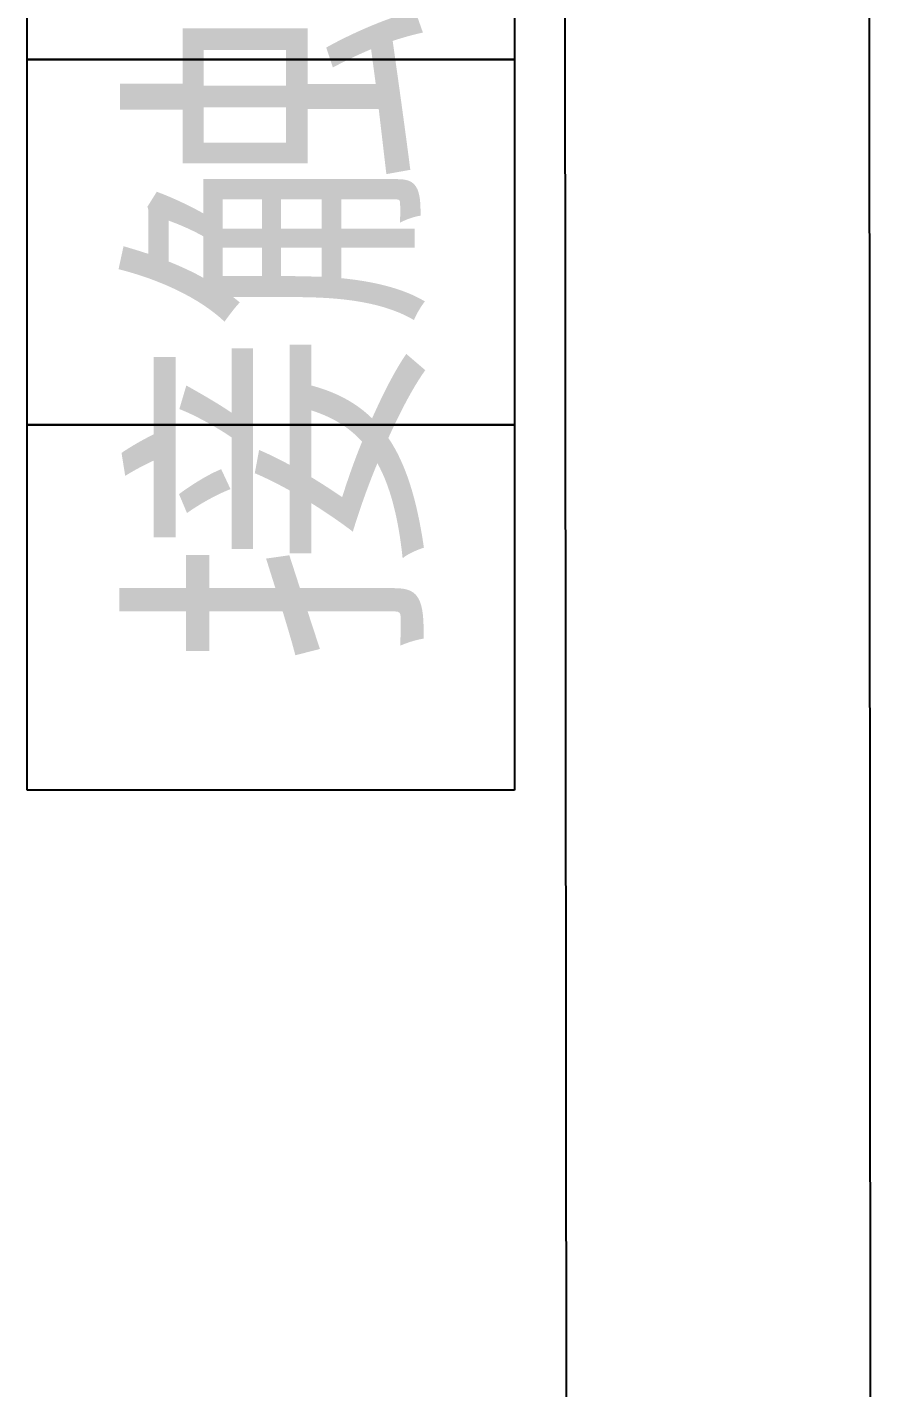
# Model space of a CAD drawing. Header units: inches. Extents: x -128 to 31549, y -2321 to 19035.
# Drawn here: x 1830.6 to 2052.4, y -671.6 to -314.1 of the extents above; entities that cross this region are included whole.
import ezdxf

# ---------------------------------------------------------------- set-up
doc = ezdxf.new("R2010")
doc.units = ezdxf.units.IN
doc.header["$MEASUREMENT"] = 0
doc.styles.add('样式 1', font='')
doc.styles.get('样式 1').set_extended_font_data('NSimSun')

# ---------------------------------------------------------------- blocks, each defined once
blk = doc.blocks.new('ADF')
at = {"color": 3}
for p, q in [((3590.19, -125), (4530.12, -124.12)), ((4530.12, -174.12), (3590.2, -174.74))]:
    blk.add_line(p, q, dxfattribs=at)
blk = doc.blocks.new('11')
at = {"color": 0}
for p, q in [((4128.33, -36.07), (4188.33, -36.07)), ((4128.33, -116.07), (4128.33, -36.07)), ((4188.33, -36.07), (4188.33, -116.07)), ((4188.33, -36.07), (4248.33, -36.07)), ((4188.33, -116.07), (4188.33, -36.07)), ((4248.33, -36.07), (4248.33, -116.07)), ((4248.33, -36.07), (4308.33, -36.07)), ((4248.33, -116.07), (4248.33, -36.07)), ((4188.33, -116.07), (4128.33, -116.07)), ((4248.33, -116.07), (4188.33, -116.07)), ((4308.33, -116.07), (4248.33, -116.07))]:
    blk.add_line(p, q, dxfattribs=at)
at = {"color": 3}
blk.add_blockref('ADF', (0, 0), dxfattribs=at)
at = {"color": 0, "insert": (4148.96, -56.95), "char_height": 40, "width": 304.6234, "attachment_point": 1, "style": '样式 1'}
blk.add_mtext('{\\fSimSun|b0|i0|c134|p2;接触器}', dxfattribs=at)

msp = doc.modelspace()

# ---------------------------------------------------------------- block references
at = {"color": 3, "xscale": 1.599999999999994, "yscale": 1.599999999999994, "zscale": 1.6, "rotation": 90}
msp.add_blockref('11', (1772.85, -7119.9), dxfattribs=at)

doc.saveas('drawing.dxf')
